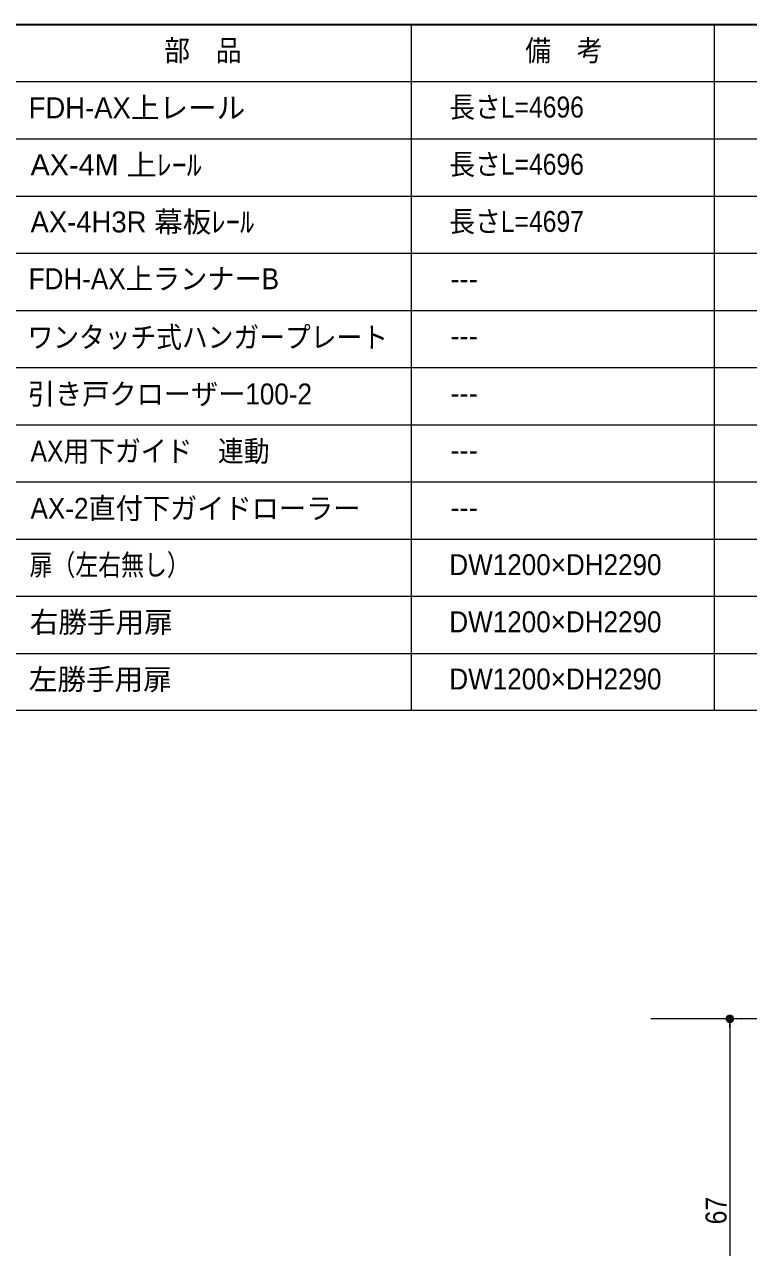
# Model space of a CAD drawing. Units: millimetres, scale not verified. Extents: x -6062 to 6062, y -3045 to 3045.
# Drawn here: x -664 to 602, y 631 to 2770 of the extents above; entities that cross this region are included whole.
import ezdxf
from ezdxf.enums import TextEntityAlignment as Align

# ---------------------------------------------------------------- set-up
doc = ezdxf.new("R2010")
doc.units = ezdxf.units.MM
doc.header["$LTSCALE"] = 20
doc.header["$PDMODE"] = 32
doc.header["$PDSIZE"] = 10
for name, color, linetype, lineweight in [('0-0_1図面枠', 7, 'Continuous', 20), ('0-1_3一般', 7, 'Continuous', 15), ('0-2_2寸法-1', 7, 'Continuous', 15), ('0-3_0', 7, 'Continuous', 25)]:
    doc.layers.add(name, color=color, linetype=linetype, lineweight=lineweight)
doc.layers.add('0-4_Defpoints', color=7, linetype='Continuous')
doc.styles.add('ＭＳ Ｐゴシック', font='')
doc.styles.get('ＭＳ Ｐゴシック').set_extended_font_data('MS PGothic')

# ---------------------------------------------------------------- blocks, each defined once
blk = doc.blocks.new('グループ-2')
at = {"layer": '0-0_1図面枠', "lineweight": 35}
blk.add_lwpolyline([(-80000, 55400), (80000, 55400), (80000, -55400), (-80000, -55400)], close=True, dxfattribs=at)
blk = doc.blocks.new('図面枠')
at = {"layer": '0-0_1図面枠'}
blk.add_blockref('グループ-2', (0, 0), dxfattribs=at)
blk = doc.blocks.new('グループ-4')
at = {"layer": '0-0_1図面枠', "lineweight": 15}
for p, q in [((21300, 55400), (21300, 31400)), ((36000, 55400), (36000, 31400)), ((46600, 55400), (46600, 31400)), ((18700, 53400), (80000, 53400)), ((18700, 51400), (80000, 51400)), ((18700, 49400), (80000, 49400)), ((18700, 47400), (80000, 47400)), ((18700, 45400), (80000, 45400)), ((18700, 43400), (80000, 43400)), ((18700, 41400), (80000, 41400)), ((18700, 39400), (80000, 39400)), ((18700, 37400), (80000, 37400)), ((18700, 35400), (80000, 35400)), ((18700, 33400), (80000, 33400))]:
    blk.add_line(p, q, dxfattribs=at)
blk.add_lwpolyline([(18700, 55400), (80000, 55400), (80000, 31400), (18700, 31400)], close=True, dxfattribs=at)
blk = doc.blocks.new('グループ-62')
at = {"layer": '0-1_3一般', "lineweight": 5}
blk.add_lwpolyline([(64743.9, 20620.4), (59183.9, 20620.4), (44383.9, 20620.4)], dxfattribs=at)
blk = doc.blocks.new('グループ-64')
at = {"layer": '0-1_3一般'}
blk.add_blockref('グループ-62', (0, 0), dxfattribs=at)
blk = doc.blocks.new('_Dot')
at = {"layer": '0-3_0'}
blk.add_line((-10, 0), (-20, 0), dxfattribs=at)
for points in [[(0, 0), (-10, 0), (-9.92, 1.25)], [(0, 0), (-9.92, -1.25), (-10, 0)], [(0, 0), (-9.92, 1.25), (-9.69, 2.49)], [(0, 0), (-9.69, -2.49), (-9.92, -1.25)], [(0, 0), (-9.69, 2.49), (-9.3, 3.68)], [(0, 0), (-9.3, -3.68), (-9.69, -2.49)], [(0, 0), (-9.3, 3.68), (-8.76, 4.82)], [(0, 0), (-8.76, -4.82), (-9.3, -3.68)], [(0, 0), (-8.76, 4.82), (-8.09, 5.88)], [(0, 0), (-8.09, -5.88), (-8.76, -4.82)], [(0, 0), (-8.09, 5.88), (-7.29, 6.85)], [(0, 0), (-7.29, -6.85), (-8.09, -5.88)], [(0, 0), (-7.29, 6.85), (-6.37, 7.71)], [(0, 0), (-6.37, -7.71), (-7.29, -6.85)], [(0, 0), (-6.37, 7.71), (-5.36, 8.44)], [(0, 0), (-5.36, -8.44), (-6.37, -7.71)], [(0, 0), (-5.36, 8.44), (-4.26, 9.05)], [(0, 0), (-4.26, -9.05), (-5.36, -8.44)], [(0, 0), (-4.26, 9.05), (-3.09, 9.51)], [(0, 0), (-3.09, -9.51), (-4.26, -9.05)], [(0, 0), (-3.09, 9.51), (-1.87, 9.82)], [(0, 0), (-1.87, -9.82), (-3.09, -9.51)], [(0, 0), (-1.87, 9.82), (-0.63, 9.98)], [(0, 0), (-0.63, -9.98), (-1.87, -9.82)], [(0, 0), (-0.63, 9.98), (0.63, 9.98)], [(0, 0), (0.63, -9.98), (-0.63, -9.98)], [(0, 0), (0.63, 9.98), (1.87, 9.82)], [(0, 0), (1.87, 9.82), (3.09, 9.51)], [(0, 0), (3.09, 9.51), (4.26, 9.05)], [(0, 0), (4.26, 9.05), (5.36, 8.44)], [(0, 0), (5.36, 8.44), (6.37, 7.71)], [(0, 0), (6.37, 7.71), (7.29, 6.85)], [(0, 0), (7.29, 6.85), (8.09, 5.88)], [(0, 0), (8.09, 5.88), (8.76, 4.82)], [(0, 0), (8.76, 4.82), (9.3, 3.68)], [(0, 0), (9.3, 3.68), (9.69, 2.49)], [(0, 0), (9.69, 2.49), (9.92, 1.25)], [(0, 0), (9.92, 1.25), (10, 0)], [(0, 0), (1.87, -9.82), (0.63, -9.98)], [(0, 0), (3.09, -9.51), (1.87, -9.82)], [(0, 0), (4.26, -9.05), (3.09, -9.51)], [(0, 0), (5.36, -8.44), (4.26, -9.05)], [(0, 0), (6.37, -7.71), (5.36, -8.44)], [(0, 0), (7.29, -6.85), (6.37, -7.71)], [(0, 0), (8.09, -5.88), (7.29, -6.85)], [(0, 0), (8.76, -4.82), (8.09, -5.88)], [(0, 0), (9.3, -3.68), (8.76, -4.82)], [(0, 0), (9.69, -2.49), (9.3, -3.68)], [(0, 0), (9.92, -1.25), (9.69, -2.49)], [(0, 0), (10, 0), (9.92, -1.25)]]:
    blk.add_solid(points, dxfattribs=at)

msp = doc.modelspace()

# ---------------------------------------------------------------- linework, layer by layer
at = {"layer": '0-2_2寸法-1'}
for p, q in [((589.69, 1031.02), (589.89, 1031.02)), ((569.69, 1016.01), (569.69, 376))]:
    msp.add_line(p, q, dxfattribs=at)
at = {"layer": '0-4_Defpoints'}
msp.add_point((569.69, 1031.02), dxfattribs=at)

# ---------------------------------------------------------------- block references
at = {"layer": '0-0_1図面枠', "xscale": 0.05, "yscale": 0.05}
for name in ['図面枠', 'グループ-4']:
    msp.add_blockref(name, (-1787.5, 0), dxfattribs=at)
at = {"layer": '0-1_3一般', "xscale": 0.05, "yscale": 0.05}
msp.add_blockref('グループ-64', (-1787.5, 0), dxfattribs=at)
at = {"layer": '0-2_2寸法-1', "xscale": 0.7503418, "yscale": 0.7503418, "rotation": 90}
msp.add_blockref('_Dot', (569.69, 1031.02), dxfattribs=at)

# ---------------------------------------------------------------- texts
at = {"layer": '0-0_1図面枠', "style": 'ＭＳ Ｐゴシック'}
for s, height, width, p in [('部\u3000品', 36.66, 0.9, (-419.29, 2695.27)), ('備\u3000考', 36.66, 0.9, (212.08, 2695.17)), ('長さL=4696', 36.66, 0.9, (79.22, 2596.22)), ('AX-4M 上ﾚｰﾙ', 36.69, 1.05, (-653.08, 2494.97)), ('長さL=4696', 36.66, 0.9, (79.22, 2496.22)), ('長さL=4697', 36.66, 0.9, (79.22, 2396.22)), ('FDH-AX上ランナーB', 36.69, 0.95, (-656.36, 2295.93)), ('ワンタッチ式ハンガープレート', 36.66, 0.9, (-658.25, 2193.73)), ('引き戸クローザー100-2', 36.69, 0.95, (-657.88, 2094.41)), ('AX用下ガイド\u3000連動', 36.69, 0.9, (-653.08, 1994.49)), ('AX-2直付下ガイドローラー', 36.69, 0.95, (-653.08, 1894.41)), ('扉（左右無し）', 36.69, 0.8, (-654.8, 1795.56)), ('DW1200×DH2290', 36.66, 0.95, (79.22, 1795.95)), ('DW1200×DH2290', 36.66, 0.95, (79.22, 1695.95)), ('DW1200×DH2290', 36.66, 0.95, (79.22, 1595.95))]:
    msp.add_text(s, height=height, dxfattribs=dict(at, width=width)).set_placement(p, align=Align.BOTTOM_LEFT)
for s, height, p in [('FDH-AX上レール', 36.69, (-656.36, 2594.97)), ('AX-4H3R 幕板ﾚｰﾙ', 36.69, (-653.08, 2395.27)), ('---', 36.66, (81.15, 2296.03)), ('---', 36.66, (81.15, 2196.03)), ('---', 36.66, (81.15, 2096.03)), ('---', 36.66, (81.15, 1996.03)), ('---', 36.66, (81.15, 1896.03)), ('右勝手用扉', 36.66, (-654.43, 1695.47)), ('左勝手用扉', 36.66, (-656.15, 1595.47))]:
    msp.add_text(s, height=height, dxfattribs=at).set_placement(p, align=Align.BOTTOM_LEFT)
at = {"layer": '0-2_2寸法-1', "style": 'ＭＳ Ｐゴシック', "width": 0.9}
msp.add_text('67', height=36.66, rotation=90, dxfattribs=at).set_placement((574.87, 671.6), align=Align.BOTTOM_LEFT)

doc.saveas('drawing.dxf')
